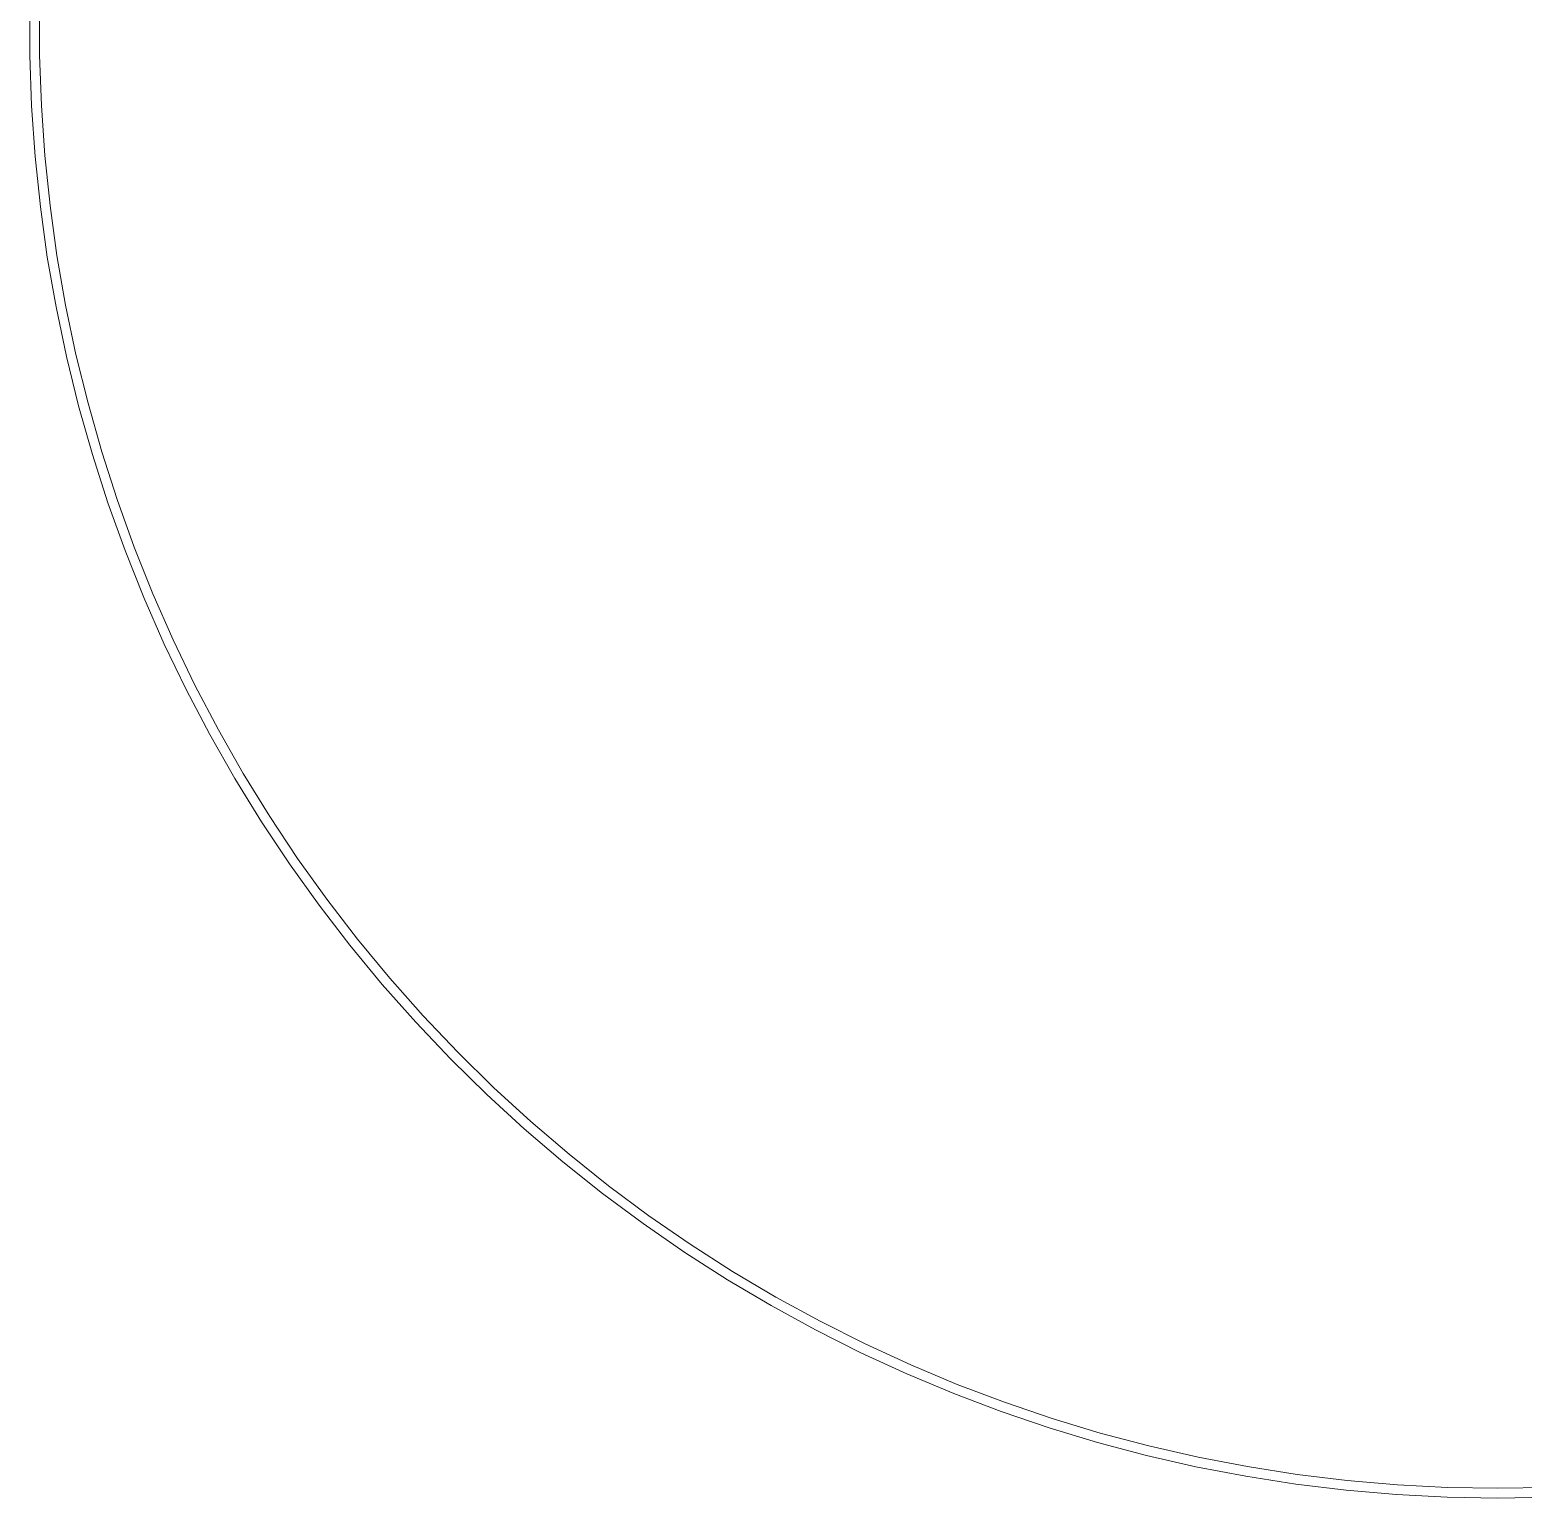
# Model space of a CAD drawing. Header units: inches. Extents: x 48 to 364, y 83 to 304.
# Drawn here: x 218.24 to 259.91, y 126.91 to 167.89 of the extents above; entities that cross this region are included whole.
import ezdxf

# ---------------------------------------------------------------- set-up
doc = ezdxf.new("R2010")
doc.units = ezdxf.units.IN
doc.header["$MEASUREMENT"] = 0
doc.layers.add('DIMS', color=7, linetype='Continuous')

# ---------------------------------------------------------------- blocks, each defined once
blk = doc.blocks.new('block 244')
at = {"layer": 'DIMS', "color": 7, "lineweight": 18, "true_color": 0xffffff}
blk.add_lwpolyline([(218.236, 168.6), (218.236, 167.185)], dxfattribs=at)
blk = doc.blocks.new('block 243')
at = {"layer": 'DIMS'}
blk.add_blockref('block 244', (0, 0), dxfattribs=at)
blk = doc.blocks.new('block 242')
at = {"layer": 'DIMS'}
blk.add_blockref('block 243', (0, 0), dxfattribs=at)
blk = doc.blocks.new('block 247')
at = {"layer": 'DIMS', "color": 7, "lineweight": 18, "true_color": 0xffffff}
blk.add_lwpolyline([(218.236, 167.185), (218.284, 165.771)], dxfattribs=at)
blk = doc.blocks.new('block 246')
at = {"layer": 'DIMS'}
blk.add_blockref('block 247', (0, 0), dxfattribs=at)
blk = doc.blocks.new('block 245')
at = {"layer": 'DIMS'}
blk.add_blockref('block 246', (0, 0), dxfattribs=at)
blk = doc.blocks.new('block 250')
at = {"layer": 'DIMS', "color": 7, "lineweight": 18, "true_color": 0xffffff}
blk.add_lwpolyline([(218.284, 165.771), (218.382, 164.36)], dxfattribs=at)
blk = doc.blocks.new('block 249')
at = {"layer": 'DIMS'}
blk.add_blockref('block 250', (0, 0), dxfattribs=at)
blk = doc.blocks.new('block 248')
at = {"layer": 'DIMS'}
blk.add_blockref('block 249', (0, 0), dxfattribs=at)
blk = doc.blocks.new('block 253')
at = {"layer": 'DIMS', "color": 7, "lineweight": 18, "true_color": 0xffffff}
blk.add_lwpolyline([(218.382, 164.36), (218.528, 162.953)], dxfattribs=at)
blk = doc.blocks.new('block 252')
at = {"layer": 'DIMS'}
blk.add_blockref('block 253', (0, 0), dxfattribs=at)
blk = doc.blocks.new('block 251')
at = {"layer": 'DIMS'}
blk.add_blockref('block 252', (0, 0), dxfattribs=at)
blk = doc.blocks.new('block 256')
at = {"layer": 'DIMS', "color": 7, "lineweight": 18, "true_color": 0xffffff}
blk.add_lwpolyline([(218.528, 162.953), (218.723, 161.552)], dxfattribs=at)
blk = doc.blocks.new('block 255')
at = {"layer": 'DIMS'}
blk.add_blockref('block 256', (0, 0), dxfattribs=at)
blk = doc.blocks.new('block 254')
at = {"layer": 'DIMS'}
blk.add_blockref('block 255', (0, 0), dxfattribs=at)
blk = doc.blocks.new('block 259')
at = {"layer": 'DIMS', "color": 7, "lineweight": 18, "true_color": 0xffffff}
blk.add_lwpolyline([(218.723, 161.552), (218.966, 160.158)], dxfattribs=at)
blk = doc.blocks.new('block 258')
at = {"layer": 'DIMS'}
blk.add_blockref('block 259', (0, 0), dxfattribs=at)
blk = doc.blocks.new('block 257')
at = {"layer": 'DIMS'}
blk.add_blockref('block 258', (0, 0), dxfattribs=at)
blk = doc.blocks.new('block 262')
at = {"layer": 'DIMS', "color": 7, "lineweight": 18, "true_color": 0xffffff}
blk.add_lwpolyline([(218.966, 160.158), (219.257, 158.774)], dxfattribs=at)
blk = doc.blocks.new('block 261')
at = {"layer": 'DIMS'}
blk.add_blockref('block 262', (0, 0), dxfattribs=at)
blk = doc.blocks.new('block 260')
at = {"layer": 'DIMS'}
blk.add_blockref('block 261', (0, 0), dxfattribs=at)
blk = doc.blocks.new('block 265')
at = {"layer": 'DIMS', "color": 7, "lineweight": 18, "true_color": 0xffffff}
blk.add_lwpolyline([(219.257, 158.774), (219.596, 157.4)], dxfattribs=at)
blk = doc.blocks.new('block 264')
at = {"layer": 'DIMS'}
blk.add_blockref('block 265', (0, 0), dxfattribs=at)
blk = doc.blocks.new('block 263')
at = {"layer": 'DIMS'}
blk.add_blockref('block 264', (0, 0), dxfattribs=at)
blk = doc.blocks.new('block 268')
at = {"layer": 'DIMS', "color": 7, "lineweight": 18, "true_color": 0xffffff}
blk.add_lwpolyline([(219.596, 157.4), (219.981, 156.039)], dxfattribs=at)
blk = doc.blocks.new('block 267')
at = {"layer": 'DIMS'}
blk.add_blockref('block 268', (0, 0), dxfattribs=at)
blk = doc.blocks.new('block 266')
at = {"layer": 'DIMS'}
blk.add_blockref('block 267', (0, 0), dxfattribs=at)
blk = doc.blocks.new('block 271')
at = {"layer": 'DIMS', "color": 7, "lineweight": 18, "true_color": 0xffffff}
blk.add_lwpolyline([(219.981, 156.039), (220.413, 154.692)], dxfattribs=at)
blk = doc.blocks.new('block 270')
at = {"layer": 'DIMS'}
blk.add_blockref('block 271', (0, 0), dxfattribs=at)
blk = doc.blocks.new('block 269')
at = {"layer": 'DIMS'}
blk.add_blockref('block 270', (0, 0), dxfattribs=at)
blk = doc.blocks.new('block 274')
at = {"layer": 'DIMS', "color": 7, "lineweight": 18, "true_color": 0xffffff}
blk.add_lwpolyline([(220.413, 154.692), (220.892, 153.361)], dxfattribs=at)
blk = doc.blocks.new('block 273')
at = {"layer": 'DIMS'}
blk.add_blockref('block 274', (0, 0), dxfattribs=at)
blk = doc.blocks.new('block 272')
at = {"layer": 'DIMS'}
blk.add_blockref('block 273', (0, 0), dxfattribs=at)
blk = doc.blocks.new('block 277')
at = {"layer": 'DIMS', "color": 7, "lineweight": 18, "true_color": 0xffffff}
blk.add_lwpolyline([(220.892, 153.361), (221.417, 152.047)], dxfattribs=at)
blk = doc.blocks.new('block 276')
at = {"layer": 'DIMS'}
blk.add_blockref('block 277', (0, 0), dxfattribs=at)
blk = doc.blocks.new('block 275')
at = {"layer": 'DIMS'}
blk.add_blockref('block 276', (0, 0), dxfattribs=at)
blk = doc.blocks.new('block 280')
at = {"layer": 'DIMS', "color": 7, "lineweight": 18, "true_color": 0xffffff}
blk.add_lwpolyline([(221.417, 152.047), (221.986, 150.752)], dxfattribs=at)
blk = doc.blocks.new('block 279')
at = {"layer": 'DIMS'}
blk.add_blockref('block 280', (0, 0), dxfattribs=at)
blk = doc.blocks.new('block 278')
at = {"layer": 'DIMS'}
blk.add_blockref('block 279', (0, 0), dxfattribs=at)
blk = doc.blocks.new('block 283')
at = {"layer": 'DIMS', "color": 7, "lineweight": 18, "true_color": 0xffffff}
blk.add_lwpolyline([(221.986, 150.752), (222.6, 149.478)], dxfattribs=at)
blk = doc.blocks.new('block 282')
at = {"layer": 'DIMS'}
blk.add_blockref('block 283', (0, 0), dxfattribs=at)
blk = doc.blocks.new('block 281')
at = {"layer": 'DIMS'}
blk.add_blockref('block 282', (0, 0), dxfattribs=at)
blk = doc.blocks.new('block 286')
at = {"layer": 'DIMS', "color": 7, "lineweight": 18, "true_color": 0xffffff}
blk.add_lwpolyline([(222.6, 149.478), (223.257, 148.225)], dxfattribs=at)
blk = doc.blocks.new('block 285')
at = {"layer": 'DIMS'}
blk.add_blockref('block 286', (0, 0), dxfattribs=at)
blk = doc.blocks.new('block 284')
at = {"layer": 'DIMS'}
blk.add_blockref('block 285', (0, 0), dxfattribs=at)
blk = doc.blocks.new('block 289')
at = {"layer": 'DIMS', "color": 7, "lineweight": 18, "true_color": 0xffffff}
blk.add_lwpolyline([(223.257, 148.225), (223.957, 146.996)], dxfattribs=at)
blk = doc.blocks.new('block 288')
at = {"layer": 'DIMS'}
blk.add_blockref('block 289', (0, 0), dxfattribs=at)
blk = doc.blocks.new('block 287')
at = {"layer": 'DIMS'}
blk.add_blockref('block 288', (0, 0), dxfattribs=at)
blk = doc.blocks.new('block 292')
at = {"layer": 'DIMS', "color": 7, "lineweight": 18, "true_color": 0xffffff}
blk.add_lwpolyline([(223.957, 146.996), (224.7, 145.792)], dxfattribs=at)
blk = doc.blocks.new('block 291')
at = {"layer": 'DIMS'}
blk.add_blockref('block 292', (0, 0), dxfattribs=at)
blk = doc.blocks.new('block 290')
at = {"layer": 'DIMS'}
blk.add_blockref('block 291', (0, 0), dxfattribs=at)
blk = doc.blocks.new('block 295')
at = {"layer": 'DIMS', "color": 7, "lineweight": 18, "true_color": 0xffffff}
blk.add_lwpolyline([(224.7, 145.792), (225.483, 144.613)], dxfattribs=at)
blk = doc.blocks.new('block 294')
at = {"layer": 'DIMS'}
blk.add_blockref('block 295', (0, 0), dxfattribs=at)
blk = doc.blocks.new('block 293')
at = {"layer": 'DIMS'}
blk.add_blockref('block 294', (0, 0), dxfattribs=at)
blk = doc.blocks.new('block 298')
at = {"layer": 'DIMS', "color": 7, "lineweight": 18, "true_color": 0xffffff}
blk.add_lwpolyline([(225.483, 144.613), (226.307, 143.464)], dxfattribs=at)
blk = doc.blocks.new('block 297')
at = {"layer": 'DIMS'}
blk.add_blockref('block 298', (0, 0), dxfattribs=at)
blk = doc.blocks.new('block 296')
at = {"layer": 'DIMS'}
blk.add_blockref('block 297', (0, 0), dxfattribs=at)
blk = doc.blocks.new('block 301')
at = {"layer": 'DIMS', "color": 7, "lineweight": 18, "true_color": 0xffffff}
blk.add_lwpolyline([(226.307, 143.464), (227.169, 142.342)], dxfattribs=at)
blk = doc.blocks.new('block 300')
at = {"layer": 'DIMS'}
blk.add_blockref('block 301', (0, 0), dxfattribs=at)
blk = doc.blocks.new('block 299')
at = {"layer": 'DIMS'}
blk.add_blockref('block 300', (0, 0), dxfattribs=at)
blk = doc.blocks.new('block 304')
at = {"layer": 'DIMS', "color": 7, "lineweight": 18, "true_color": 0xffffff}
blk.add_lwpolyline([(227.169, 142.342), (228.071, 141.252)], dxfattribs=at)
blk = doc.blocks.new('block 303')
at = {"layer": 'DIMS'}
blk.add_blockref('block 304', (0, 0), dxfattribs=at)
blk = doc.blocks.new('block 302')
at = {"layer": 'DIMS'}
blk.add_blockref('block 303', (0, 0), dxfattribs=at)
blk = doc.blocks.new('block 307')
at = {"layer": 'DIMS', "color": 7, "lineweight": 18, "true_color": 0xffffff}
blk.add_lwpolyline([(228.071, 141.252), (229.009, 140.193)], dxfattribs=at)
blk = doc.blocks.new('block 306')
at = {"layer": 'DIMS'}
blk.add_blockref('block 307', (0, 0), dxfattribs=at)
blk = doc.blocks.new('block 305')
at = {"layer": 'DIMS'}
blk.add_blockref('block 306', (0, 0), dxfattribs=at)
blk = doc.blocks.new('block 310')
at = {"layer": 'DIMS', "color": 7, "lineweight": 18, "true_color": 0xffffff}
blk.add_lwpolyline([(229.009, 140.193), (229.983, 139.167)], dxfattribs=at)
blk = doc.blocks.new('block 309')
at = {"layer": 'DIMS'}
blk.add_blockref('block 310', (0, 0), dxfattribs=at)
blk = doc.blocks.new('block 308')
at = {"layer": 'DIMS'}
blk.add_blockref('block 309', (0, 0), dxfattribs=at)
blk = doc.blocks.new('block 313')
at = {"layer": 'DIMS', "color": 7, "lineweight": 18, "true_color": 0xffffff}
blk.add_lwpolyline([(229.983, 139.167), (230.992, 138.175)], dxfattribs=at)
blk = doc.blocks.new('block 312')
at = {"layer": 'DIMS'}
blk.add_blockref('block 313', (0, 0), dxfattribs=at)
blk = doc.blocks.new('block 311')
at = {"layer": 'DIMS'}
blk.add_blockref('block 312', (0, 0), dxfattribs=at)
blk = doc.blocks.new('block 316')
at = {"layer": 'DIMS', "color": 7, "lineweight": 18, "true_color": 0xffffff}
blk.add_lwpolyline([(230.992, 138.175), (232.034, 137.22)], dxfattribs=at)
blk = doc.blocks.new('block 315')
at = {"layer": 'DIMS'}
blk.add_blockref('block 316', (0, 0), dxfattribs=at)
blk = doc.blocks.new('block 314')
at = {"layer": 'DIMS'}
blk.add_blockref('block 315', (0, 0), dxfattribs=at)
blk = doc.blocks.new('block 319')
at = {"layer": 'DIMS', "color": 7, "lineweight": 18, "true_color": 0xffffff}
blk.add_lwpolyline([(232.034, 137.22), (233.109, 136.299)], dxfattribs=at)
blk = doc.blocks.new('block 318')
at = {"layer": 'DIMS'}
blk.add_blockref('block 319', (0, 0), dxfattribs=at)
blk = doc.blocks.new('block 317')
at = {"layer": 'DIMS'}
blk.add_blockref('block 318', (0, 0), dxfattribs=at)
blk = doc.blocks.new('block 322')
at = {"layer": 'DIMS', "color": 7, "lineweight": 18, "true_color": 0xffffff}
blk.add_lwpolyline([(233.109, 136.299), (234.215, 135.417)], dxfattribs=at)
blk = doc.blocks.new('block 321')
at = {"layer": 'DIMS'}
blk.add_blockref('block 322', (0, 0), dxfattribs=at)
blk = doc.blocks.new('block 320')
at = {"layer": 'DIMS'}
blk.add_blockref('block 321', (0, 0), dxfattribs=at)
blk = doc.blocks.new('block 325')
at = {"layer": 'DIMS', "color": 7, "lineweight": 18, "true_color": 0xffffff}
blk.add_lwpolyline([(234.215, 135.417), (235.351, 134.574)], dxfattribs=at)
blk = doc.blocks.new('block 324')
at = {"layer": 'DIMS'}
blk.add_blockref('block 325', (0, 0), dxfattribs=at)
blk = doc.blocks.new('block 323')
at = {"layer": 'DIMS'}
blk.add_blockref('block 324', (0, 0), dxfattribs=at)
blk = doc.blocks.new('block 328')
at = {"layer": 'DIMS', "color": 7, "lineweight": 18, "true_color": 0xffffff}
blk.add_lwpolyline([(235.351, 134.574), (236.516, 133.771)], dxfattribs=at)
blk = doc.blocks.new('block 327')
at = {"layer": 'DIMS'}
blk.add_blockref('block 328', (0, 0), dxfattribs=at)
blk = doc.blocks.new('block 326')
at = {"layer": 'DIMS'}
blk.add_blockref('block 327', (0, 0), dxfattribs=at)
blk = doc.blocks.new('block 331')
at = {"layer": 'DIMS', "color": 7, "lineweight": 18, "true_color": 0xffffff}
blk.add_lwpolyline([(236.516, 133.771), (237.707, 133.008)], dxfattribs=at)
blk = doc.blocks.new('block 330')
at = {"layer": 'DIMS'}
blk.add_blockref('block 331', (0, 0), dxfattribs=at)
blk = doc.blocks.new('block 329')
at = {"layer": 'DIMS'}
blk.add_blockref('block 330', (0, 0), dxfattribs=at)
blk = doc.blocks.new('block 334')
at = {"layer": 'DIMS', "color": 7, "lineweight": 18, "true_color": 0xffffff}
blk.add_lwpolyline([(237.707, 133.008), (238.924, 132.286)], dxfattribs=at)
blk = doc.blocks.new('block 333')
at = {"layer": 'DIMS'}
blk.add_blockref('block 334', (0, 0), dxfattribs=at)
blk = doc.blocks.new('block 332')
at = {"layer": 'DIMS'}
blk.add_blockref('block 333', (0, 0), dxfattribs=at)
blk = doc.blocks.new('block 337')
at = {"layer": 'DIMS', "color": 7, "lineweight": 18, "true_color": 0xffffff}
blk.add_lwpolyline([(238.924, 132.286), (240.164, 131.607)], dxfattribs=at)
blk = doc.blocks.new('block 336')
at = {"layer": 'DIMS'}
blk.add_blockref('block 337', (0, 0), dxfattribs=at)
blk = doc.blocks.new('block 335')
at = {"layer": 'DIMS'}
blk.add_blockref('block 336', (0, 0), dxfattribs=at)
blk = doc.blocks.new('block 340')
at = {"layer": 'DIMS', "color": 7, "lineweight": 18, "true_color": 0xffffff}
blk.add_lwpolyline([(240.164, 131.607), (241.428, 130.972)], dxfattribs=at)
blk = doc.blocks.new('block 339')
at = {"layer": 'DIMS'}
blk.add_blockref('block 340', (0, 0), dxfattribs=at)
blk = doc.blocks.new('block 338')
at = {"layer": 'DIMS'}
blk.add_blockref('block 339', (0, 0), dxfattribs=at)
blk = doc.blocks.new('block 343')
at = {"layer": 'DIMS', "color": 7, "lineweight": 18, "true_color": 0xffffff}
blk.add_lwpolyline([(241.428, 130.972), (242.713, 130.38)], dxfattribs=at)
blk = doc.blocks.new('block 342')
at = {"layer": 'DIMS'}
blk.add_blockref('block 343', (0, 0), dxfattribs=at)
blk = doc.blocks.new('block 341')
at = {"layer": 'DIMS'}
blk.add_blockref('block 342', (0, 0), dxfattribs=at)
blk = doc.blocks.new('block 346')
at = {"layer": 'DIMS', "color": 7, "lineweight": 18, "true_color": 0xffffff}
blk.add_lwpolyline([(242.713, 130.38), (244.018, 129.833)], dxfattribs=at)
blk = doc.blocks.new('block 345')
at = {"layer": 'DIMS'}
blk.add_blockref('block 346', (0, 0), dxfattribs=at)
blk = doc.blocks.new('block 344')
at = {"layer": 'DIMS'}
blk.add_blockref('block 345', (0, 0), dxfattribs=at)
blk = doc.blocks.new('block 349')
at = {"layer": 'DIMS', "color": 7, "lineweight": 18, "true_color": 0xffffff}
blk.add_lwpolyline([(244.018, 129.833), (245.34, 129.331)], dxfattribs=at)
blk = doc.blocks.new('block 348')
at = {"layer": 'DIMS'}
blk.add_blockref('block 349', (0, 0), dxfattribs=at)
blk = doc.blocks.new('block 347')
at = {"layer": 'DIMS'}
blk.add_blockref('block 348', (0, 0), dxfattribs=at)
blk = doc.blocks.new('block 352')
at = {"layer": 'DIMS', "color": 7, "lineweight": 18, "true_color": 0xffffff}
blk.add_lwpolyline([(245.34, 129.331), (246.68, 128.876)], dxfattribs=at)
blk = doc.blocks.new('block 351')
at = {"layer": 'DIMS'}
blk.add_blockref('block 352', (0, 0), dxfattribs=at)
blk = doc.blocks.new('block 350')
at = {"layer": 'DIMS'}
blk.add_blockref('block 351', (0, 0), dxfattribs=at)
blk = doc.blocks.new('block 355')
at = {"layer": 'DIMS', "color": 7, "lineweight": 18, "true_color": 0xffffff}
blk.add_lwpolyline([(246.68, 128.876), (248.034, 128.467)], dxfattribs=at)
blk = doc.blocks.new('block 354')
at = {"layer": 'DIMS'}
blk.add_blockref('block 355', (0, 0), dxfattribs=at)
blk = doc.blocks.new('block 353')
at = {"layer": 'DIMS'}
blk.add_blockref('block 354', (0, 0), dxfattribs=at)
blk = doc.blocks.new('block 358')
at = {"layer": 'DIMS', "color": 7, "lineweight": 18, "true_color": 0xffffff}
blk.add_lwpolyline([(248.034, 128.467), (249.401, 128.104)], dxfattribs=at)
blk = doc.blocks.new('block 357')
at = {"layer": 'DIMS'}
blk.add_blockref('block 358', (0, 0), dxfattribs=at)
blk = doc.blocks.new('block 356')
at = {"layer": 'DIMS'}
blk.add_blockref('block 357', (0, 0), dxfattribs=at)
blk = doc.blocks.new('block 361')
at = {"layer": 'DIMS', "color": 7, "lineweight": 18, "true_color": 0xffffff}
blk.add_lwpolyline([(249.401, 128.104), (250.781, 127.79)], dxfattribs=at)
blk = doc.blocks.new('block 360')
at = {"layer": 'DIMS'}
blk.add_blockref('block 361', (0, 0), dxfattribs=at)
blk = doc.blocks.new('block 359')
at = {"layer": 'DIMS'}
blk.add_blockref('block 360', (0, 0), dxfattribs=at)
blk = doc.blocks.new('block 364')
at = {"layer": 'DIMS', "color": 7, "lineweight": 18, "true_color": 0xffffff}
blk.add_lwpolyline([(250.781, 127.79), (252.17, 127.523)], dxfattribs=at)
blk = doc.blocks.new('block 363')
at = {"layer": 'DIMS'}
blk.add_blockref('block 364', (0, 0), dxfattribs=at)
blk = doc.blocks.new('block 362')
at = {"layer": 'DIMS'}
blk.add_blockref('block 363', (0, 0), dxfattribs=at)
blk = doc.blocks.new('block 367')
at = {"layer": 'DIMS', "color": 7, "lineweight": 18, "true_color": 0xffffff}
blk.add_lwpolyline([(252.17, 127.523), (253.568, 127.304)], dxfattribs=at)
blk = doc.blocks.new('block 366')
at = {"layer": 'DIMS'}
blk.add_blockref('block 367', (0, 0), dxfattribs=at)
blk = doc.blocks.new('block 365')
at = {"layer": 'DIMS'}
blk.add_blockref('block 366', (0, 0), dxfattribs=at)
blk = doc.blocks.new('block 370')
at = {"layer": 'DIMS', "color": 7, "lineweight": 18, "true_color": 0xffffff}
blk.add_lwpolyline([(253.568, 127.304), (254.972, 127.133)], dxfattribs=at)
blk = doc.blocks.new('block 369')
at = {"layer": 'DIMS'}
blk.add_blockref('block 370', (0, 0), dxfattribs=at)
blk = doc.blocks.new('block 368')
at = {"layer": 'DIMS'}
blk.add_blockref('block 369', (0, 0), dxfattribs=at)
blk = doc.blocks.new('block 373')
at = {"layer": 'DIMS', "color": 7, "lineweight": 18, "true_color": 0xffffff}
blk.add_lwpolyline([(254.972, 127.133), (256.381, 127.011)], dxfattribs=at)
blk = doc.blocks.new('block 372')
at = {"layer": 'DIMS'}
blk.add_blockref('block 373', (0, 0), dxfattribs=at)
blk = doc.blocks.new('block 371')
at = {"layer": 'DIMS'}
blk.add_blockref('block 372', (0, 0), dxfattribs=at)
blk = doc.blocks.new('block 376')
at = {"layer": 'DIMS', "color": 7, "lineweight": 18, "true_color": 0xffffff}
blk.add_lwpolyline([(256.381, 127.011), (257.794, 126.938)], dxfattribs=at)
blk = doc.blocks.new('block 375')
at = {"layer": 'DIMS'}
blk.add_blockref('block 376', (0, 0), dxfattribs=at)
blk = doc.blocks.new('block 374')
at = {"layer": 'DIMS'}
blk.add_blockref('block 375', (0, 0), dxfattribs=at)
blk = doc.blocks.new('block 379')
at = {"layer": 'DIMS', "color": 7, "lineweight": 18, "true_color": 0xffffff}
blk.add_lwpolyline([(257.794, 126.938), (259.208, 126.913)], dxfattribs=at)
blk = doc.blocks.new('block 378')
at = {"layer": 'DIMS'}
blk.add_blockref('block 379', (0, 0), dxfattribs=at)
blk = doc.blocks.new('block 377')
at = {"layer": 'DIMS'}
blk.add_blockref('block 378', (0, 0), dxfattribs=at)
blk = doc.blocks.new('block 382')
at = {"layer": 'DIMS', "color": 7, "lineweight": 18, "true_color": 0xffffff}
blk.add_lwpolyline([(259.208, 127.187), (257.804, 127.211)], dxfattribs=at)
blk = doc.blocks.new('block 381')
at = {"layer": 'DIMS'}
blk.add_blockref('block 382', (0, 0), dxfattribs=at)
blk = doc.blocks.new('block 380')
at = {"layer": 'DIMS'}
blk.add_blockref('block 381', (0, 0), dxfattribs=at)
blk = doc.blocks.new('block 385')
at = {"layer": 'DIMS', "color": 7, "lineweight": 18, "true_color": 0xffffff}
blk.add_lwpolyline([(257.804, 127.211), (256.4, 127.284)], dxfattribs=at)
blk = doc.blocks.new('block 384')
at = {"layer": 'DIMS'}
blk.add_blockref('block 385', (0, 0), dxfattribs=at)
blk = doc.blocks.new('block 383')
at = {"layer": 'DIMS'}
blk.add_blockref('block 384', (0, 0), dxfattribs=at)
blk = doc.blocks.new('block 388')
at = {"layer": 'DIMS', "color": 7, "lineweight": 18, "true_color": 0xffffff}
blk.add_lwpolyline([(256.4, 127.284), (255, 127.405)], dxfattribs=at)
blk = doc.blocks.new('block 387')
at = {"layer": 'DIMS'}
blk.add_blockref('block 388', (0, 0), dxfattribs=at)
blk = doc.blocks.new('block 386')
at = {"layer": 'DIMS'}
blk.add_blockref('block 387', (0, 0), dxfattribs=at)
blk = doc.blocks.new('block 391')
at = {"layer": 'DIMS', "color": 7, "lineweight": 18, "true_color": 0xffffff}
blk.add_lwpolyline([(255, 127.405), (253.605, 127.575)], dxfattribs=at)
blk = doc.blocks.new('block 390')
at = {"layer": 'DIMS'}
blk.add_blockref('block 391', (0, 0), dxfattribs=at)
blk = doc.blocks.new('block 389')
at = {"layer": 'DIMS'}
blk.add_blockref('block 390', (0, 0), dxfattribs=at)
blk = doc.blocks.new('block 394')
at = {"layer": 'DIMS', "color": 7, "lineweight": 18, "true_color": 0xffffff}
blk.add_lwpolyline([(253.605, 127.575), (252.217, 127.792)], dxfattribs=at)
blk = doc.blocks.new('block 393')
at = {"layer": 'DIMS'}
blk.add_blockref('block 394', (0, 0), dxfattribs=at)
blk = doc.blocks.new('block 392')
at = {"layer": 'DIMS'}
blk.add_blockref('block 393', (0, 0), dxfattribs=at)
blk = doc.blocks.new('block 397')
at = {"layer": 'DIMS', "color": 7, "lineweight": 18, "true_color": 0xffffff}
blk.add_lwpolyline([(252.217, 127.792), (250.837, 128.057)], dxfattribs=at)
blk = doc.blocks.new('block 396')
at = {"layer": 'DIMS'}
blk.add_blockref('block 397', (0, 0), dxfattribs=at)
blk = doc.blocks.new('block 395')
at = {"layer": 'DIMS'}
blk.add_blockref('block 396', (0, 0), dxfattribs=at)
blk = doc.blocks.new('block 400')
at = {"layer": 'DIMS', "color": 7, "lineweight": 18, "true_color": 0xffffff}
blk.add_lwpolyline([(250.837, 128.057), (249.467, 128.37)], dxfattribs=at)
blk = doc.blocks.new('block 399')
at = {"layer": 'DIMS'}
blk.add_blockref('block 400', (0, 0), dxfattribs=at)
blk = doc.blocks.new('block 398')
at = {"layer": 'DIMS'}
blk.add_blockref('block 399', (0, 0), dxfattribs=at)
blk = doc.blocks.new('block 403')
at = {"layer": 'DIMS', "color": 7, "lineweight": 18, "true_color": 0xffffff}
blk.add_lwpolyline([(249.467, 128.37), (248.109, 128.729)], dxfattribs=at)
blk = doc.blocks.new('block 402')
at = {"layer": 'DIMS'}
blk.add_blockref('block 403', (0, 0), dxfattribs=at)
blk = doc.blocks.new('block 401')
at = {"layer": 'DIMS'}
blk.add_blockref('block 402', (0, 0), dxfattribs=at)
blk = doc.blocks.new('block 406')
at = {"layer": 'DIMS', "color": 7, "lineweight": 18, "true_color": 0xffffff}
blk.add_lwpolyline([(248.109, 128.729), (246.763, 129.136)], dxfattribs=at)
blk = doc.blocks.new('block 405')
at = {"layer": 'DIMS'}
blk.add_blockref('block 406', (0, 0), dxfattribs=at)
blk = doc.blocks.new('block 404')
at = {"layer": 'DIMS'}
blk.add_blockref('block 405', (0, 0), dxfattribs=at)
blk = doc.blocks.new('block 409')
at = {"layer": 'DIMS', "color": 7, "lineweight": 18, "true_color": 0xffffff}
blk.add_lwpolyline([(246.763, 129.136), (245.433, 129.588)], dxfattribs=at)
blk = doc.blocks.new('block 408')
at = {"layer": 'DIMS'}
blk.add_blockref('block 409', (0, 0), dxfattribs=at)
blk = doc.blocks.new('block 407')
at = {"layer": 'DIMS'}
blk.add_blockref('block 408', (0, 0), dxfattribs=at)
blk = doc.blocks.new('block 412')
at = {"layer": 'DIMS', "color": 7, "lineweight": 18, "true_color": 0xffffff}
blk.add_lwpolyline([(245.433, 129.588), (244.119, 130.086)], dxfattribs=at)
blk = doc.blocks.new('block 411')
at = {"layer": 'DIMS'}
blk.add_blockref('block 412', (0, 0), dxfattribs=at)
blk = doc.blocks.new('block 410')
at = {"layer": 'DIMS'}
blk.add_blockref('block 411', (0, 0), dxfattribs=at)
blk = doc.blocks.new('block 415')
at = {"layer": 'DIMS', "color": 7, "lineweight": 18, "true_color": 0xffffff}
blk.add_lwpolyline([(244.119, 130.086), (242.823, 130.63)], dxfattribs=at)
blk = doc.blocks.new('block 414')
at = {"layer": 'DIMS'}
blk.add_blockref('block 415', (0, 0), dxfattribs=at)
blk = doc.blocks.new('block 413')
at = {"layer": 'DIMS'}
blk.add_blockref('block 414', (0, 0), dxfattribs=at)
blk = doc.blocks.new('block 418')
at = {"layer": 'DIMS', "color": 7, "lineweight": 18, "true_color": 0xffffff}
blk.add_lwpolyline([(242.823, 130.63), (241.547, 131.218)], dxfattribs=at)
blk = doc.blocks.new('block 417')
at = {"layer": 'DIMS'}
blk.add_blockref('block 418', (0, 0), dxfattribs=at)
blk = doc.blocks.new('block 416')
at = {"layer": 'DIMS'}
blk.add_blockref('block 417', (0, 0), dxfattribs=at)
blk = doc.blocks.new('block 421')
at = {"layer": 'DIMS', "color": 7, "lineweight": 18, "true_color": 0xffffff}
blk.add_lwpolyline([(241.547, 131.218), (240.291, 131.849)], dxfattribs=at)
blk = doc.blocks.new('block 420')
at = {"layer": 'DIMS'}
blk.add_blockref('block 421', (0, 0), dxfattribs=at)
blk = doc.blocks.new('block 419')
at = {"layer": 'DIMS'}
blk.add_blockref('block 420', (0, 0), dxfattribs=at)
blk = doc.blocks.new('block 424')
at = {"layer": 'DIMS', "color": 7, "lineweight": 18, "true_color": 0xffffff}
blk.add_lwpolyline([(240.291, 131.849), (239.059, 132.524)], dxfattribs=at)
blk = doc.blocks.new('block 423')
at = {"layer": 'DIMS'}
blk.add_blockref('block 424', (0, 0), dxfattribs=at)
blk = doc.blocks.new('block 422')
at = {"layer": 'DIMS'}
blk.add_blockref('block 423', (0, 0), dxfattribs=at)
blk = doc.blocks.new('block 427')
at = {"layer": 'DIMS', "color": 7, "lineweight": 18, "true_color": 0xffffff}
blk.add_lwpolyline([(239.059, 132.524), (237.85, 133.24)], dxfattribs=at)
blk = doc.blocks.new('block 426')
at = {"layer": 'DIMS'}
blk.add_blockref('block 427', (0, 0), dxfattribs=at)
blk = doc.blocks.new('block 425')
at = {"layer": 'DIMS'}
blk.add_blockref('block 426', (0, 0), dxfattribs=at)
blk = doc.blocks.new('block 430')
at = {"layer": 'DIMS', "color": 7, "lineweight": 18, "true_color": 0xffffff}
blk.add_lwpolyline([(237.85, 133.24), (236.667, 133.998)], dxfattribs=at)
blk = doc.blocks.new('block 429')
at = {"layer": 'DIMS'}
blk.add_blockref('block 430', (0, 0), dxfattribs=at)
blk = doc.blocks.new('block 428')
at = {"layer": 'DIMS'}
blk.add_blockref('block 429', (0, 0), dxfattribs=at)
blk = doc.blocks.new('block 433')
at = {"layer": 'DIMS', "color": 7, "lineweight": 18, "true_color": 0xffffff}
blk.add_lwpolyline([(236.667, 133.998), (235.51, 134.796)], dxfattribs=at)
blk = doc.blocks.new('block 432')
at = {"layer": 'DIMS'}
blk.add_blockref('block 433', (0, 0), dxfattribs=at)
blk = doc.blocks.new('block 431')
at = {"layer": 'DIMS'}
blk.add_blockref('block 432', (0, 0), dxfattribs=at)
blk = doc.blocks.new('block 436')
at = {"layer": 'DIMS', "color": 7, "lineweight": 18, "true_color": 0xffffff}
blk.add_lwpolyline([(235.51, 134.796), (234.382, 135.634)], dxfattribs=at)
blk = doc.blocks.new('block 435')
at = {"layer": 'DIMS'}
blk.add_blockref('block 436', (0, 0), dxfattribs=at)
blk = doc.blocks.new('block 434')
at = {"layer": 'DIMS'}
blk.add_blockref('block 435', (0, 0), dxfattribs=at)
blk = doc.blocks.new('block 439')
at = {"layer": 'DIMS', "color": 7, "lineweight": 18, "true_color": 0xffffff}
blk.add_lwpolyline([(234.382, 135.634), (233.283, 136.511)], dxfattribs=at)
blk = doc.blocks.new('block 438')
at = {"layer": 'DIMS'}
blk.add_blockref('block 439', (0, 0), dxfattribs=at)
blk = doc.blocks.new('block 437')
at = {"layer": 'DIMS'}
blk.add_blockref('block 438', (0, 0), dxfattribs=at)
blk = doc.blocks.new('block 442')
at = {"layer": 'DIMS', "color": 7, "lineweight": 18, "true_color": 0xffffff}
blk.add_lwpolyline([(233.283, 136.511), (232.215, 137.423)], dxfattribs=at)
blk = doc.blocks.new('block 441')
at = {"layer": 'DIMS'}
blk.add_blockref('block 442', (0, 0), dxfattribs=at)
blk = doc.blocks.new('block 440')
at = {"layer": 'DIMS'}
blk.add_blockref('block 441', (0, 0), dxfattribs=at)
blk = doc.blocks.new('block 445')
at = {"layer": 'DIMS', "color": 7, "lineweight": 18, "true_color": 0xffffff}
blk.add_lwpolyline([(232.215, 137.423), (231.179, 138.374)], dxfattribs=at)
blk = doc.blocks.new('block 444')
at = {"layer": 'DIMS'}
blk.add_blockref('block 445', (0, 0), dxfattribs=at)
blk = doc.blocks.new('block 443')
at = {"layer": 'DIMS'}
blk.add_blockref('block 444', (0, 0), dxfattribs=at)
blk = doc.blocks.new('block 448')
at = {"layer": 'DIMS', "color": 7, "lineweight": 18, "true_color": 0xffffff}
blk.add_lwpolyline([(231.179, 138.374), (230.178, 139.358)], dxfattribs=at)
blk = doc.blocks.new('block 447')
at = {"layer": 'DIMS'}
blk.add_blockref('block 448', (0, 0), dxfattribs=at)
blk = doc.blocks.new('block 446')
at = {"layer": 'DIMS'}
blk.add_blockref('block 447', (0, 0), dxfattribs=at)
blk = doc.blocks.new('block 451')
at = {"layer": 'DIMS', "color": 7, "lineweight": 18, "true_color": 0xffffff}
blk.add_lwpolyline([(230.178, 139.358), (229.21, 140.377)], dxfattribs=at)
blk = doc.blocks.new('block 450')
at = {"layer": 'DIMS'}
blk.add_blockref('block 451', (0, 0), dxfattribs=at)
blk = doc.blocks.new('block 449')
at = {"layer": 'DIMS'}
blk.add_blockref('block 450', (0, 0), dxfattribs=at)
blk = doc.blocks.new('block 454')
at = {"layer": 'DIMS', "color": 7, "lineweight": 18, "true_color": 0xffffff}
blk.add_lwpolyline([(229.21, 140.377), (228.278, 141.429)], dxfattribs=at)
blk = doc.blocks.new('block 453')
at = {"layer": 'DIMS'}
blk.add_blockref('block 454', (0, 0), dxfattribs=at)
blk = doc.blocks.new('block 452')
at = {"layer": 'DIMS'}
blk.add_blockref('block 453', (0, 0), dxfattribs=at)
blk = doc.blocks.new('block 457')
at = {"layer": 'DIMS', "color": 7, "lineweight": 18, "true_color": 0xffffff}
blk.add_lwpolyline([(228.278, 141.429), (227.383, 142.513)], dxfattribs=at)
blk = doc.blocks.new('block 456')
at = {"layer": 'DIMS'}
blk.add_blockref('block 457', (0, 0), dxfattribs=at)
blk = doc.blocks.new('block 455')
at = {"layer": 'DIMS'}
blk.add_blockref('block 456', (0, 0), dxfattribs=at)
blk = doc.blocks.new('block 460')
at = {"layer": 'DIMS', "color": 7, "lineweight": 18, "true_color": 0xffffff}
blk.add_lwpolyline([(227.383, 142.513), (226.526, 143.626)], dxfattribs=at)
blk = doc.blocks.new('block 459')
at = {"layer": 'DIMS'}
blk.add_blockref('block 460', (0, 0), dxfattribs=at)
blk = doc.blocks.new('block 458')
at = {"layer": 'DIMS'}
blk.add_blockref('block 459', (0, 0), dxfattribs=at)
blk = doc.blocks.new('block 463')
at = {"layer": 'DIMS', "color": 7, "lineweight": 18, "true_color": 0xffffff}
blk.add_lwpolyline([(226.526, 143.626), (225.708, 144.769)], dxfattribs=at)
blk = doc.blocks.new('block 462')
at = {"layer": 'DIMS'}
blk.add_blockref('block 463', (0, 0), dxfattribs=at)
blk = doc.blocks.new('block 461')
at = {"layer": 'DIMS'}
blk.add_blockref('block 462', (0, 0), dxfattribs=at)
blk = doc.blocks.new('block 466')
at = {"layer": 'DIMS', "color": 7, "lineweight": 18, "true_color": 0xffffff}
blk.add_lwpolyline([(225.708, 144.769), (224.93, 145.939)], dxfattribs=at)
blk = doc.blocks.new('block 465')
at = {"layer": 'DIMS'}
blk.add_blockref('block 466', (0, 0), dxfattribs=at)
blk = doc.blocks.new('block 464')
at = {"layer": 'DIMS'}
blk.add_blockref('block 465', (0, 0), dxfattribs=at)
blk = doc.blocks.new('block 469')
at = {"layer": 'DIMS', "color": 7, "lineweight": 18, "true_color": 0xffffff}
blk.add_lwpolyline([(224.93, 145.939), (224.193, 147.135)], dxfattribs=at)
blk = doc.blocks.new('block 468')
at = {"layer": 'DIMS'}
blk.add_blockref('block 469', (0, 0), dxfattribs=at)
blk = doc.blocks.new('block 467')
at = {"layer": 'DIMS'}
blk.add_blockref('block 468', (0, 0), dxfattribs=at)
blk = doc.blocks.new('block 472')
at = {"layer": 'DIMS', "color": 7, "lineweight": 18, "true_color": 0xffffff}
blk.add_lwpolyline([(224.193, 147.135), (223.497, 148.356)], dxfattribs=at)
blk = doc.blocks.new('block 471')
at = {"layer": 'DIMS'}
blk.add_blockref('block 472', (0, 0), dxfattribs=at)
blk = doc.blocks.new('block 470')
at = {"layer": 'DIMS'}
blk.add_blockref('block 471', (0, 0), dxfattribs=at)
blk = doc.blocks.new('block 475')
at = {"layer": 'DIMS', "color": 7, "lineweight": 18, "true_color": 0xffffff}
blk.add_lwpolyline([(223.497, 148.356), (222.844, 149.601)], dxfattribs=at)
blk = doc.blocks.new('block 474')
at = {"layer": 'DIMS'}
blk.add_blockref('block 475', (0, 0), dxfattribs=at)
blk = doc.blocks.new('block 473')
at = {"layer": 'DIMS'}
blk.add_blockref('block 474', (0, 0), dxfattribs=at)
blk = doc.blocks.new('block 478')
at = {"layer": 'DIMS', "color": 7, "lineweight": 18, "true_color": 0xffffff}
blk.add_lwpolyline([(222.844, 149.601), (222.234, 150.867)], dxfattribs=at)
blk = doc.blocks.new('block 477')
at = {"layer": 'DIMS'}
blk.add_blockref('block 478', (0, 0), dxfattribs=at)
blk = doc.blocks.new('block 476')
at = {"layer": 'DIMS'}
blk.add_blockref('block 477', (0, 0), dxfattribs=at)
blk = doc.blocks.new('block 481')
at = {"layer": 'DIMS', "color": 7, "lineweight": 18, "true_color": 0xffffff}
blk.add_lwpolyline([(222.234, 150.867), (221.669, 152.153)], dxfattribs=at)
blk = doc.blocks.new('block 480')
at = {"layer": 'DIMS'}
blk.add_blockref('block 481', (0, 0), dxfattribs=at)
blk = doc.blocks.new('block 479')
at = {"layer": 'DIMS'}
blk.add_blockref('block 480', (0, 0), dxfattribs=at)
blk = doc.blocks.new('block 484')
at = {"layer": 'DIMS', "color": 7, "lineweight": 18, "true_color": 0xffffff}
blk.add_lwpolyline([(221.669, 152.153), (221.148, 153.458)], dxfattribs=at)
blk = doc.blocks.new('block 483')
at = {"layer": 'DIMS'}
blk.add_blockref('block 484', (0, 0), dxfattribs=at)
blk = doc.blocks.new('block 482')
at = {"layer": 'DIMS'}
blk.add_blockref('block 483', (0, 0), dxfattribs=at)
blk = doc.blocks.new('block 487')
at = {"layer": 'DIMS', "color": 7, "lineweight": 18, "true_color": 0xffffff}
blk.add_lwpolyline([(221.148, 153.458), (220.672, 154.781)], dxfattribs=at)
blk = doc.blocks.new('block 486')
at = {"layer": 'DIMS'}
blk.add_blockref('block 487', (0, 0), dxfattribs=at)
blk = doc.blocks.new('block 485')
at = {"layer": 'DIMS'}
blk.add_blockref('block 486', (0, 0), dxfattribs=at)
blk = doc.blocks.new('block 490')
at = {"layer": 'DIMS', "color": 7, "lineweight": 18, "true_color": 0xffffff}
blk.add_lwpolyline([(220.672, 154.781), (220.243, 156.118)], dxfattribs=at)
blk = doc.blocks.new('block 489')
at = {"layer": 'DIMS'}
blk.add_blockref('block 490', (0, 0), dxfattribs=at)
blk = doc.blocks.new('block 488')
at = {"layer": 'DIMS'}
blk.add_blockref('block 489', (0, 0), dxfattribs=at)
blk = doc.blocks.new('block 493')
at = {"layer": 'DIMS', "color": 7, "lineweight": 18, "true_color": 0xffffff}
blk.add_lwpolyline([(220.243, 156.118), (219.859, 157.47)], dxfattribs=at)
blk = doc.blocks.new('block 492')
at = {"layer": 'DIMS'}
blk.add_blockref('block 493', (0, 0), dxfattribs=at)
blk = doc.blocks.new('block 491')
at = {"layer": 'DIMS'}
blk.add_blockref('block 492', (0, 0), dxfattribs=at)
blk = doc.blocks.new('block 496')
at = {"layer": 'DIMS', "color": 7, "lineweight": 18, "true_color": 0xffffff}
blk.add_lwpolyline([(219.859, 157.47), (219.523, 158.835)], dxfattribs=at)
blk = doc.blocks.new('block 495')
at = {"layer": 'DIMS'}
blk.add_blockref('block 496', (0, 0), dxfattribs=at)
blk = doc.blocks.new('block 494')
at = {"layer": 'DIMS'}
blk.add_blockref('block 495', (0, 0), dxfattribs=at)
blk = doc.blocks.new('block 499')
at = {"layer": 'DIMS', "color": 7, "lineweight": 18, "true_color": 0xffffff}
blk.add_lwpolyline([(219.523, 158.835), (219.234, 160.21)], dxfattribs=at)
blk = doc.blocks.new('block 498')
at = {"layer": 'DIMS'}
blk.add_blockref('block 499', (0, 0), dxfattribs=at)
blk = doc.blocks.new('block 497')
at = {"layer": 'DIMS'}
blk.add_blockref('block 498', (0, 0), dxfattribs=at)
blk = doc.blocks.new('block 502')
at = {"layer": 'DIMS', "color": 7, "lineweight": 18, "true_color": 0xffffff}
blk.add_lwpolyline([(219.234, 160.21), (218.993, 161.594)], dxfattribs=at)
blk = doc.blocks.new('block 501')
at = {"layer": 'DIMS'}
blk.add_blockref('block 502', (0, 0), dxfattribs=at)
blk = doc.blocks.new('block 500')
at = {"layer": 'DIMS'}
blk.add_blockref('block 501', (0, 0), dxfattribs=at)
blk = doc.blocks.new('block 505')
at = {"layer": 'DIMS', "color": 7, "lineweight": 18, "true_color": 0xffffff}
blk.add_lwpolyline([(218.993, 161.594), (218.799, 162.986)], dxfattribs=at)
blk = doc.blocks.new('block 504')
at = {"layer": 'DIMS'}
blk.add_blockref('block 505', (0, 0), dxfattribs=at)
blk = doc.blocks.new('block 503')
at = {"layer": 'DIMS'}
blk.add_blockref('block 504', (0, 0), dxfattribs=at)
blk = doc.blocks.new('block 508')
at = {"layer": 'DIMS', "color": 7, "lineweight": 18, "true_color": 0xffffff}
blk.add_lwpolyline([(218.799, 162.986), (218.654, 164.383)], dxfattribs=at)
blk = doc.blocks.new('block 507')
at = {"layer": 'DIMS'}
blk.add_blockref('block 508', (0, 0), dxfattribs=at)
blk = doc.blocks.new('block 506')
at = {"layer": 'DIMS'}
blk.add_blockref('block 507', (0, 0), dxfattribs=at)
blk = doc.blocks.new('block 511')
at = {"layer": 'DIMS', "color": 7, "lineweight": 18, "true_color": 0xffffff}
blk.add_lwpolyline([(218.654, 164.383), (218.557, 165.786)], dxfattribs=at)
blk = doc.blocks.new('block 510')
at = {"layer": 'DIMS'}
blk.add_blockref('block 511', (0, 0), dxfattribs=at)
blk = doc.blocks.new('block 509')
at = {"layer": 'DIMS'}
blk.add_blockref('block 510', (0, 0), dxfattribs=at)
blk = doc.blocks.new('block 514')
at = {"layer": 'DIMS', "color": 7, "lineweight": 18, "true_color": 0xffffff}
blk.add_lwpolyline([(218.557, 165.786), (218.508, 167.19)], dxfattribs=at)
blk = doc.blocks.new('block 513')
at = {"layer": 'DIMS'}
blk.add_blockref('block 514', (0, 0), dxfattribs=at)
blk = doc.blocks.new('block 512')
at = {"layer": 'DIMS'}
blk.add_blockref('block 513', (0, 0), dxfattribs=at)
blk = doc.blocks.new('block 517')
at = {"layer": 'DIMS', "color": 7, "lineweight": 18, "true_color": 0xffffff}
blk.add_lwpolyline([(218.508, 167.19), (218.508, 168.595)], dxfattribs=at)
blk = doc.blocks.new('block 516')
at = {"layer": 'DIMS'}
blk.add_blockref('block 517', (0, 0), dxfattribs=at)
blk = doc.blocks.new('block 515')
at = {"layer": 'DIMS'}
blk.add_blockref('block 516', (0, 0), dxfattribs=at)
blk = doc.blocks.new('block 655')
at = {"layer": 'DIMS', "color": 7, "lineweight": 18, "true_color": 0xffffff}
blk.add_lwpolyline([(259.208, 126.913), (260.623, 126.938)], dxfattribs=at)
blk = doc.blocks.new('block 654')
at = {"layer": 'DIMS'}
blk.add_blockref('block 655', (0, 0), dxfattribs=at)
blk = doc.blocks.new('block 653')
at = {"layer": 'DIMS'}
blk.add_blockref('block 654', (0, 0), dxfattribs=at)
blk = doc.blocks.new('block 1198')
at = {"layer": 'DIMS', "color": 7, "lineweight": 18, "true_color": 0xffffff}
blk.add_lwpolyline([(260.614, 127.211), (259.208, 127.187)], dxfattribs=at)
blk = doc.blocks.new('block 1197')
at = {"layer": 'DIMS'}
blk.add_blockref('block 1198', (0, 0), dxfattribs=at)
blk = doc.blocks.new('block 1196')
at = {"layer": 'DIMS'}
blk.add_blockref('block 1197', (0, 0), dxfattribs=at)

msp = doc.modelspace()

# ---------------------------------------------------------------- block references
at = {"layer": 'DIMS'}
for name in ['block 242', 'block 515', 'block 245', 'block 512', 'block 248', 'block 509', 'block 251', 'block 506', 'block 254', 'block 503', 'block 257', 'block 500', 'block 260', 'block 497', 'block 494', 'block 263', 'block 266', 'block 491', 'block 269', 'block 488', 'block 272', 'block 485', 'block 482', 'block 275', 'block 479', 'block 278', 'block 476', 'block 281', 'block 284', 'block 473', 'block 287', 'block 470', 'block 467', 'block 290', 'block 464', 'block 293', 'block 296', 'block 461', 'block 299', 'block 458', 'block 302', 'block 455', 'block 452', 'block 305', 'block 308', 'block 449', 'block 446', 'block 311', 'block 443', 'block 314', 'block 317', 'block 440', 'block 320', 'block 437', 'block 434', 'block 323', 'block 431', 'block 326', 'block 428', 'block 329', 'block 332', 'block 425', 'block 335', 'block 422', 'block 419', 'block 338', 'block 341', 'block 416', 'block 413', 'block 344', 'block 410', 'block 347', 'block 350', 'block 407', 'block 353', 'block 404', 'block 356', 'block 401', 'block 398', 'block 359', 'block 395', 'block 362', 'block 392', 'block 389', 'block 365', 'block 368', 'block 371', 'block 386', 'block 383', 'block 380', 'block 1196', 'block 374', 'block 377', 'block 653']:
    msp.add_blockref(name, (0, 0), dxfattribs=at)

doc.saveas('drawing.dxf')
